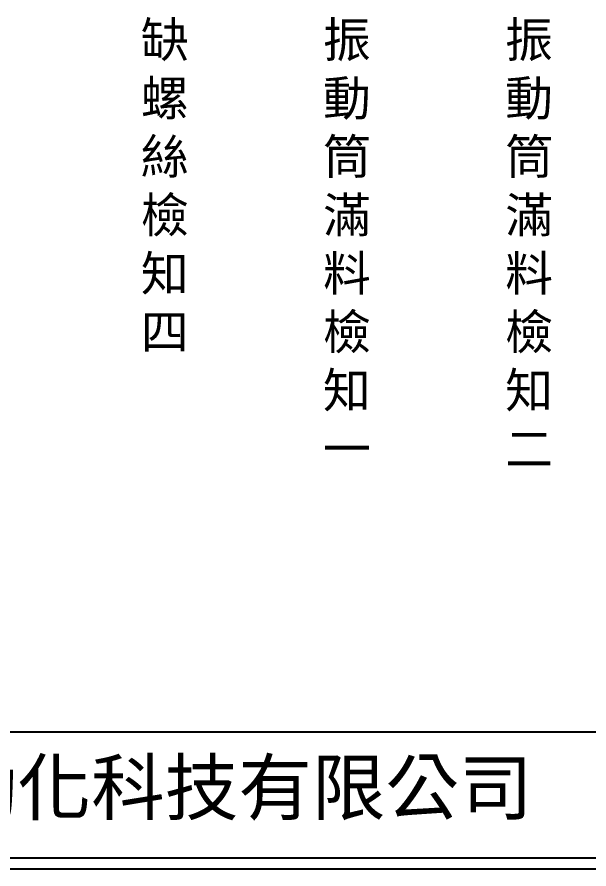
# Model space of a CAD drawing. Extents: x 325 to 612, y 3 to 207.
# Drawn here: x 396.6 to 460.2, y 3 to 97.8 of the extents above; entities that cross this region are included whole.
import ezdxf

# ---------------------------------------------------------------- set-up
doc = ezdxf.new("R2010")
doc.units = 0
doc.layers.add('圖框層', color=7, linetype='CONTINUOUS')
doc.layers.add('標尺寸層', color=3, linetype='CONTINUOUS')
doc.styles.add('CNS', font='romanc.shx', dxfattribs={"bigfont": 'chineset.shx'})
doc.styles.add('STSL', font='kaiu.ttf')

msp = doc.modelspace()

# ---------------------------------------------------------------- linework, layer by layer
at = {"layer": '圖框層', "color": 7}
for p, q in [((326.569, 18.25), (611.07, 18.25)), ((326.569, 4.25), (611.07, 4.25)), ((325.319, 3), (612.319, 3))]:
    msp.add_line(p, q, dxfattribs=at)

# ---------------------------------------------------------------- texts
at = {"layer": '圖框層', "color": 4, "style": 'STSL'}
msp.add_text('泓陞自動化科技有限公司', height=6, dxfattribs=at).set_placement((363.923, 9.076))
at = {"layer": '標尺寸層', "color": 7, "char_height": 3.9, "width": 4.96081, "attachment_point": 1, "style": 'CNS'}
for s, insert in [('{\\fDFKai-SB|b0|i0|c136|p65;缺螺絲檢知四}', (410.37, 97.234)), ('{\\fDFKai-SB|b0|i0|c136|p65;振動筒滿料檢知一}', (430.63, 97.234)), ('{\\fDFKai-SB|b0|i0|c136|p65;振動筒滿料檢知二}', (450.89, 97.234))]:
    msp.add_mtext(s, dxfattribs=dict(at, insert=insert))

doc.saveas('drawing.dxf')
